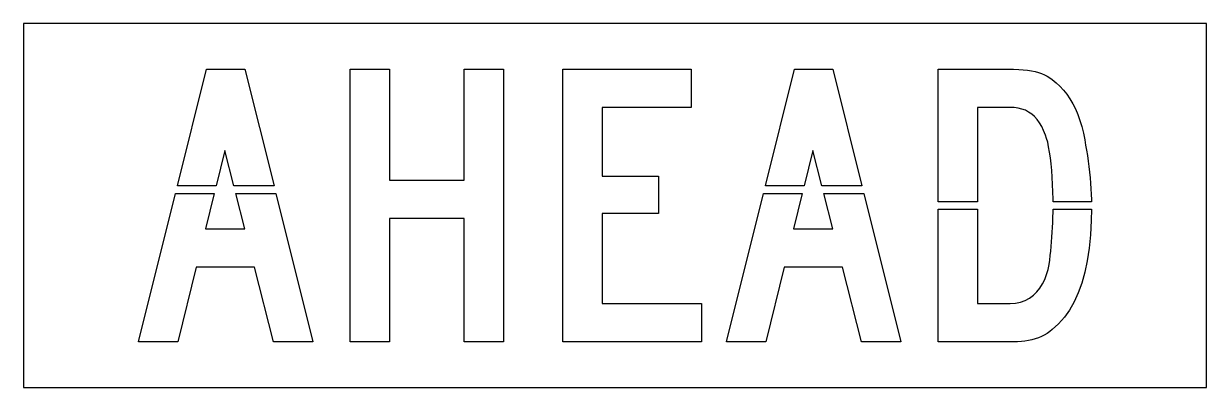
# Model space of a CAD drawing. Extents: x 0 to 78, y 0 to 24.
import ezdxf

# ---------------------------------------------------------------- set-up
doc = ezdxf.new("R2010")
doc.units = 0
doc.layers.add('CUT', color=7, linetype='Continuous')
doc.layers.add('OUTSIDE', color=1, linetype='Continuous')

msp = doc.modelspace()

# ---------------------------------------------------------------- linework, layer by layer
at = {"layer": 'CUT'}
for points in [[(12.065, 21), (14.5922, 21), (16.512, 13.2932), (13.8646, 13.2932), (13.2656, 15.6324), (12.695, 13.2932), (10.1453, 13.2932)], [(24.1268, 3), (21.5384, 3), (21.5384, 21), (24.1268, 21), (24.1268, 13.674), (29.0534, 13.674), (29.0534, 21), (31.6436, 21), (31.6436, 3), (29.0534, 3), (29.0534, 11.1468), (24.1268, 11.1468)], [(44.0204, 18.4728), (38.147, 18.4728), (38.147, 13.926), (41.873, 13.926), (41.873, 11.4636), (38.147, 11.4636), (38.147, 5.5272), (44.7152, 5.5272), (44.7152, 3), (35.5586, 3), (35.5586, 21), (44.0204, 21)], [(50.8424, 21), (53.3696, 21), (55.2894, 13.2932), (52.642, 13.2932), (52.043, 15.6324), (51.4724, 13.2932), (48.9227, 13.2932)], [(67.8326, 13.863), (67.8002, 14.3166), (67.7606, 14.7468), (67.7138, 15.1518), (67.6598, 15.5262), (67.6004, 15.8664), (67.5356, 16.1688), (67.4654, 16.428), (67.3898, 16.6422), (67.271, 16.9428), (67.1414, 17.2164), (66.9974, 17.4612), (66.839, 17.679), (66.668, 17.868), (66.4808, 18.0318), (66.281, 18.1686), (66.065, 18.2802), (65.8346, 18.3648), (65.5898, 18.426), (65.3288, 18.462), (65.0516, 18.4728), (62.9042, 18.4728), (62.9042, 12.251), (60.3158, 12.251), (60.3158, 21), (64.9256, 21), (65.2892, 20.9964), (65.624, 20.9838), (65.93, 20.9622), (66.2126, 20.9316), (66.4718, 20.892), (66.7094, 20.8416), (66.9308, 20.7822), (67.1342, 20.7102), (67.3232, 20.6274), (67.5014, 20.532), (67.6706, 20.4258), (67.8308, 20.3052), (68.0936, 20.1036), (68.3402, 19.875), (68.576, 19.6212), (68.7956, 19.344), (68.999, 19.0434), (69.1898, 18.7176), (69.3626, 18.372), (69.5192, 18.003), (69.6614, 17.6142), (69.7838, 17.2038), (69.89, 16.7754), (69.9782, 16.3272), (70.0394, 15.9906), (70.0988, 15.645), (70.1546, 15.2904), (70.205, 14.9322), (70.2518, 14.5686), (70.295, 14.2032), (70.331, 13.836), (70.3616, 13.467), (70.3868, 13.1016), (70.4048, 12.7398), (70.4174, 12.3834), (70.4188, 12.251), (67.8913, 12.251), (67.8902, 12.4086), (67.8794, 12.9054), (67.8596, 13.3914)], [(12.5726, 12.7912), (12.002, 10.452), (14.5922, 10.452), (13.9932, 12.7912), (16.637, 12.7912), (19.076, 3), (16.4858, 3), (15.2222, 7.9266), (11.3702, 7.9266), (10.1696, 3), (7.5812, 3), (10.0202, 12.7912)], [(51.35, 12.7912), (50.7794, 10.452), (53.3696, 10.452), (52.7706, 12.7912), (55.4144, 12.7912), (57.8534, 3), (55.2632, 3), (53.9996, 7.9266), (50.1476, 7.9266), (48.947, 3), (46.3586, 3), (48.7976, 12.7912)], [(69.557, 6.2346), (69.2888, 5.6406), (68.981, 5.1042), (68.6372, 4.6218), (68.2538, 4.1952), (67.8308, 3.8208), (67.6688, 3.6858), (67.4942, 3.5634), (67.3124, 3.4536), (67.1198, 3.3564), (66.92, 3.27), (66.7094, 3.198), (66.4934, 3.1368), (66.2684, 3.0864), (66.0362, 3.0486), (65.7986, 3.0216), (65.5538, 3.0054), (65.3054, 3), (60.3158, 3), (60.3158, 11.749), (62.9042, 11.749), (62.9042, 5.5272), (65.0516, 5.5272), (65.417, 5.5506), (65.7536, 5.6208), (66.0614, 5.736), (66.3404, 5.889), (66.5942, 6.078), (66.821, 6.2994), (67.0208, 6.5514), (67.1954, 6.8268), (67.343, 7.1256), (67.4672, 7.4424), (67.5662, 7.7736), (67.6418, 8.1156), (67.6724, 8.4018), (67.7048, 8.6952), (67.7336, 8.9922), (67.7624, 9.2946), (67.7912, 9.6024), (67.8146, 9.9156), (67.838, 10.2342), (67.856, 10.5582), (67.8722, 10.8876), (67.8848, 11.2206), (67.892, 11.5608), (67.893, 11.749), (70.416, 11.749), (70.403, 11.0208), (70.3508, 10.0722), (70.2644, 9.1848), (70.142, 8.3586), (69.9836, 7.5918), (69.7892, 6.8844)]]:
    msp.add_lwpolyline(points, close=True, dxfattribs=at)
at = {"layer": 'OUTSIDE'}
msp.add_lwpolyline([(0, 0), (78, 0), (78, 24), (0, 24)], close=True, dxfattribs=at)

doc.saveas('drawing.dxf')
